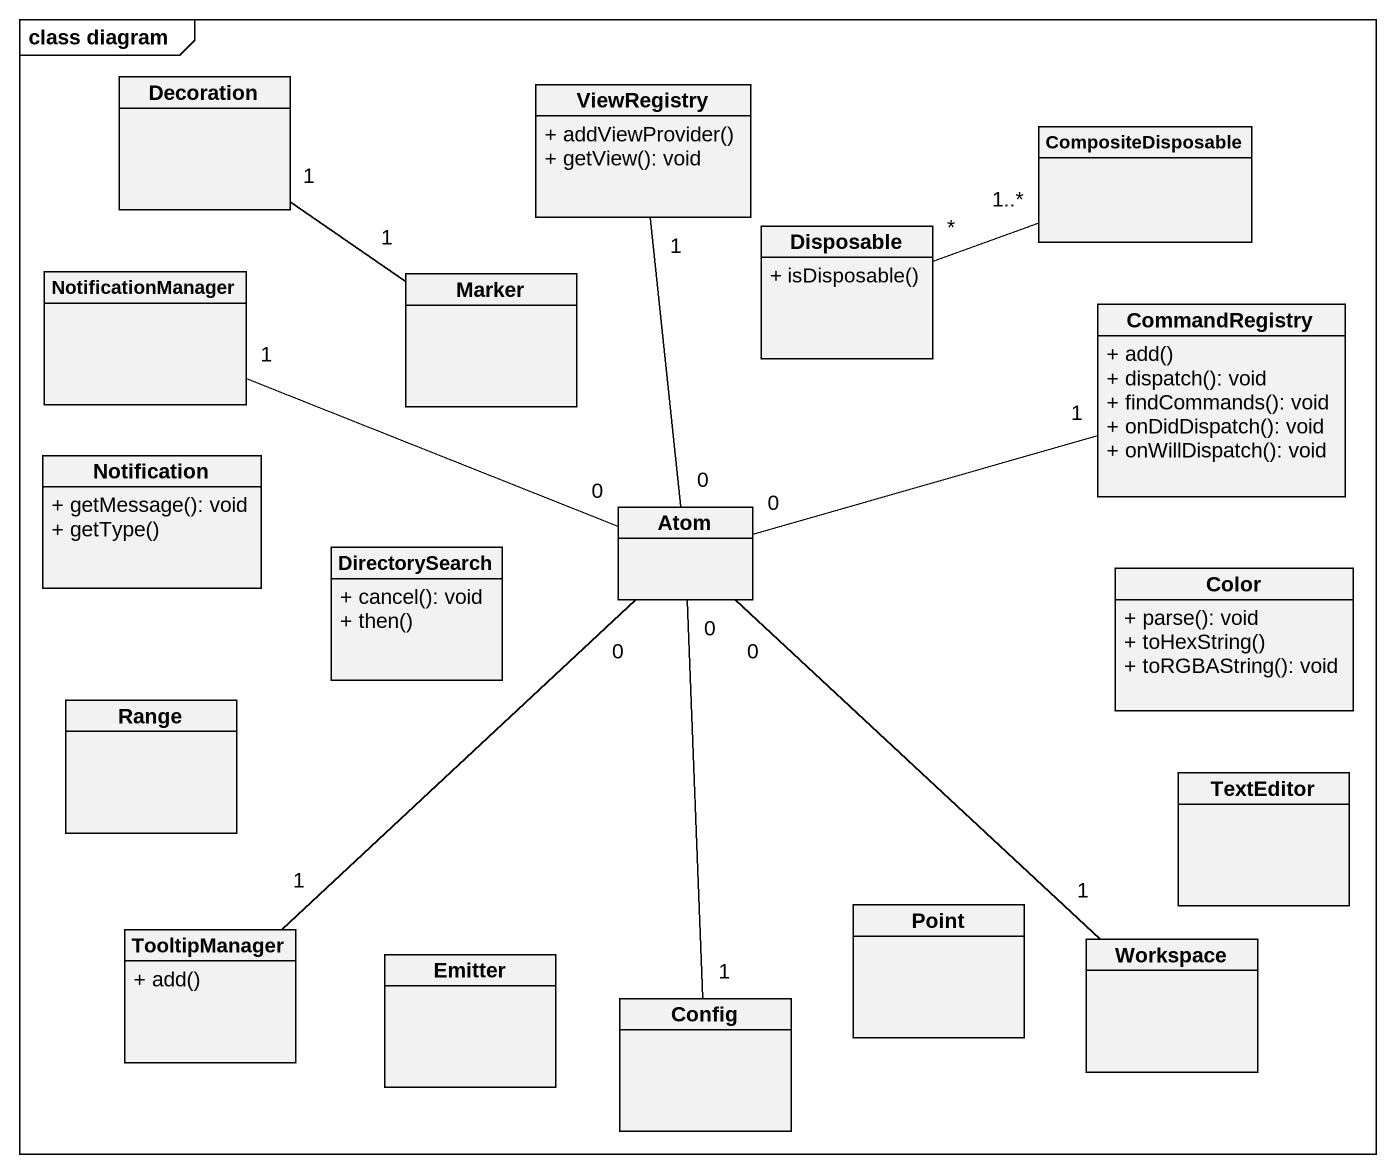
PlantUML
@startuml
mainframe class diagram
hide circle
hide empty members
skinparam classAttributeIconSize 0
class Decoration
class ViewRegistry {
  + addViewProvider()
  + getView(): void
}
class CompositeDisposable
class Disposable {
  + isDisposable()
}
class NotificationManager
class Marker
class CommandRegistry {
  + add()
  + dispatch(): void
  + findCommands(): void
  + onDidDispatch(): void
  + onWillDispatch(): void
}
class Notification {
  + getMessage(): void
  + getType()
}
class Atom
class DirectorySearch {
  + cancel(): void
  + then()
}
class Color {
  + parse(): void
  + toHexString()
  + toRGBAString(): void
}
class Range
class TextEditor
class TooltipManager {
  + add()
}
class Emitter
class Point
class Workspace
class Config
Decoration "1" -- "1" Marker
ViewRegistry "1" -- "0" Atom
CompositeDisposable "1..*" -left- "*" Disposable
NotificationManager "1" -right- "0" Atom
Atom "0" -right- "1" CommandRegistry
Atom "0" -- "1" TooltipManager
Atom "0" -- "1" Workspace
Atom "0" -- "1" Config
@enduml
